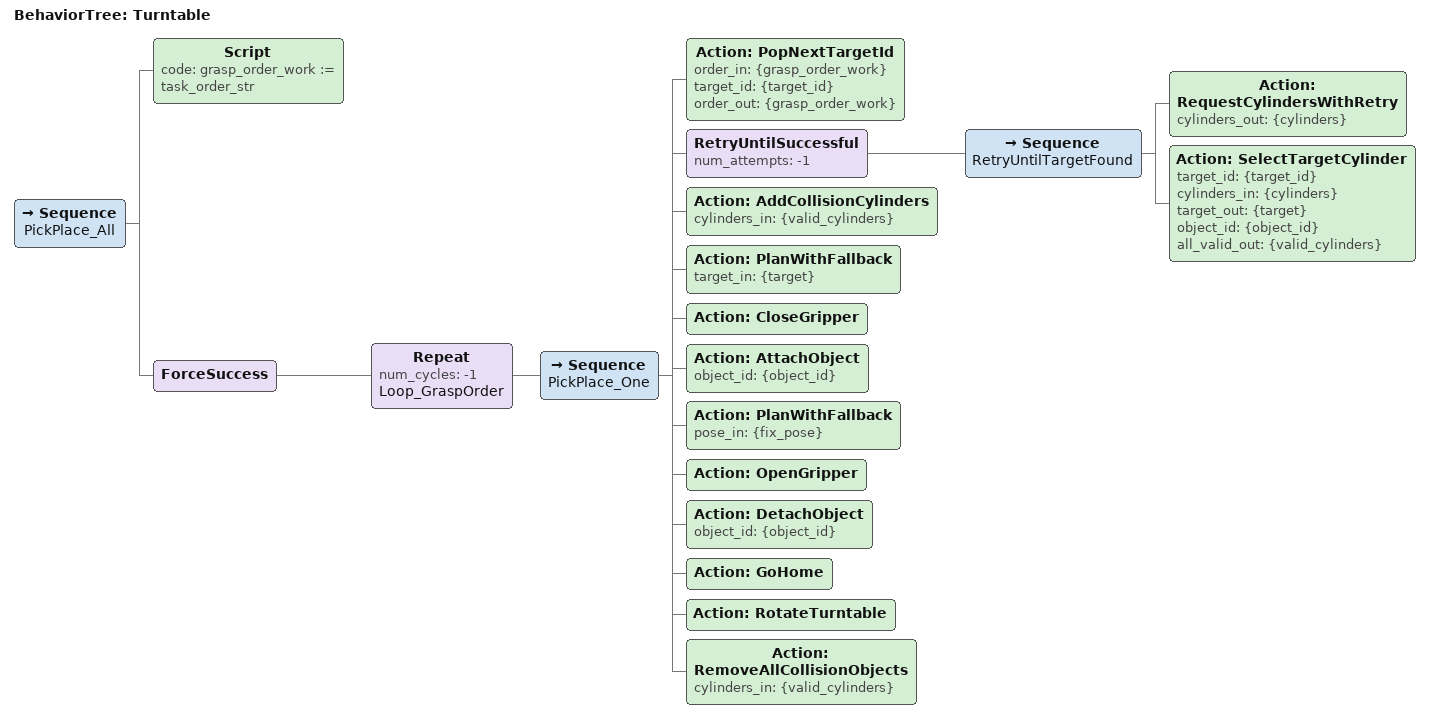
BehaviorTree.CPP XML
<root BTCPP_format="4">
  <BehaviorTree ID="Turntable">
    <Sequence name="PickPlace_All">

      <Script code="grasp_order_work := task_order_str"/>

      <ForceSuccess>
        <Repeat num_cycles="-1" name="Loop_GraspOrder">
          <Sequence name="PickPlace_One">

          <Action ID="PopNextTargetId"
                  order_in="{grasp_order_work}"
                  target_id="{target_id}"
                  order_out="{grasp_order_work}"/>

          <RetryUntilSuccessful num_attempts="-1">
            <Sequence name="RetryUntilTargetFound">
              <Action ID="RequestCylindersWithRetry"
                      cylinders_out="{cylinders}"/>

              <Action ID="SelectTargetCylinder"
                      target_id="{target_id}"
                      cylinders_in="{cylinders}"
                      target_out="{target}"
                      object_id="{object_id}"
                      all_valid_out="{valid_cylinders}"/>
            </Sequence>
          </RetryUntilSuccessful>

          <Action ID="AddCollisionCylinders"
                  cylinders_in="{valid_cylinders}"/>

          <Action ID="PlanWithFallback"
                  target_in="{target}"/>
          <Action ID="CloseGripper"/>
          <Action ID="AttachObject"
                  object_id="{object_id}"/>

          <Action ID="PlanWithFallback"
                  pose_in="{fix_pose}"/>
          <Action ID="OpenGripper"/>
          <Action ID="DetachObject"
                  object_id="{object_id}"/>

          <Action ID="GoHome"/>
          <Action ID="RotateTurntable"/>

          <Action ID="RemoveAllCollisionObjects"
                  cylinders_in="{valid_cylinders}"/>

          </Sequence>
        </Repeat>
      </ForceSuccess>

    </Sequence>
  </BehaviorTree>
</root>
